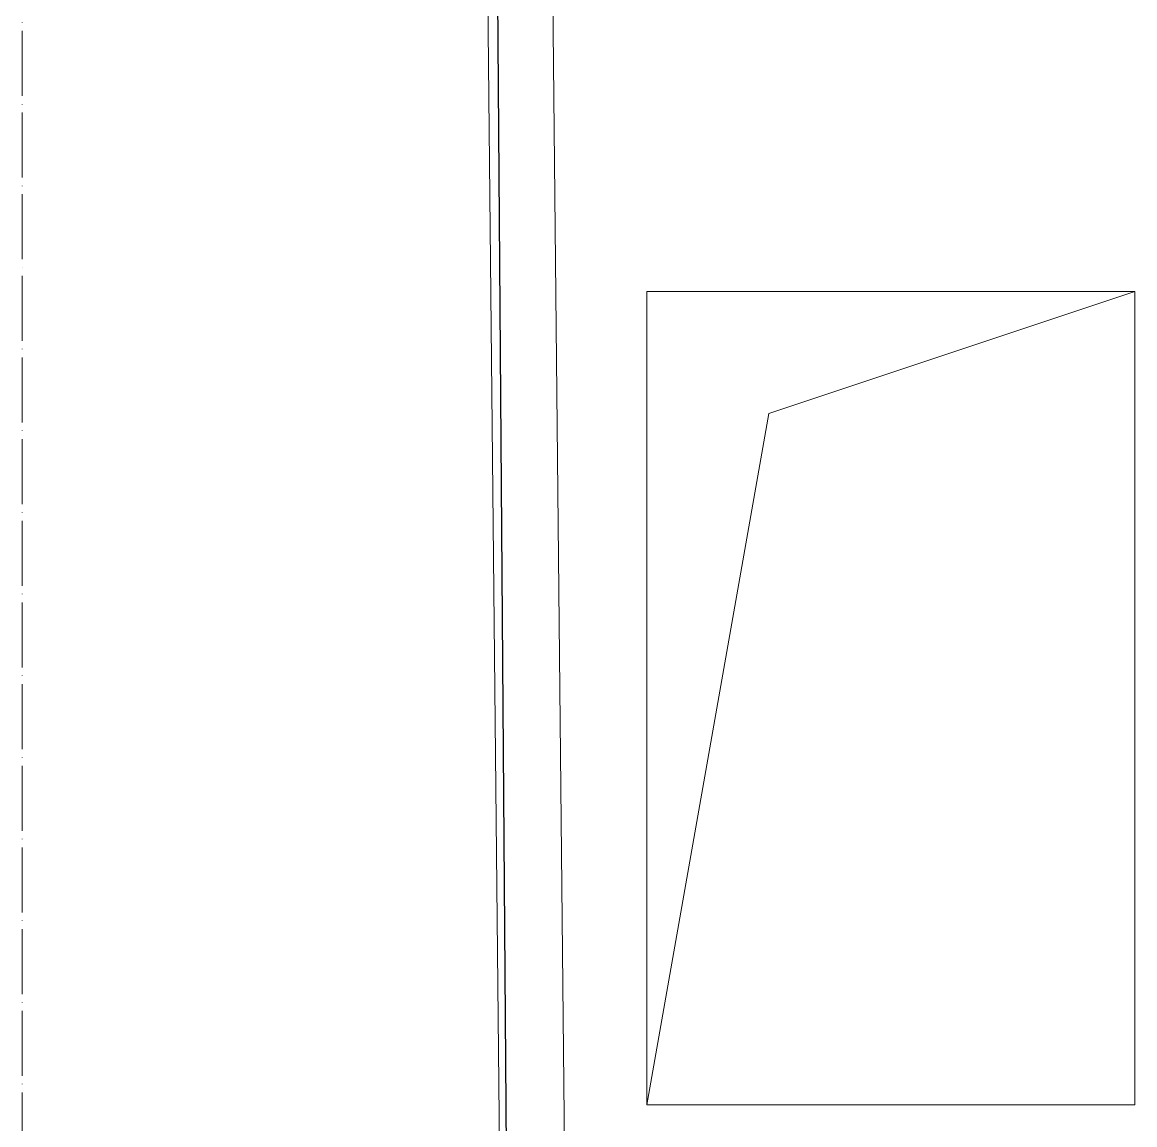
# Model space of a CAD drawing. Header units: millimetres. Extents: x -10438 to 68527, y -5058 to 44223.
# Drawn here: x 41849.6 to 42191.7, y 1248.7 to 1587.6 of the extents above; entities that cross this region are included whole.
import ezdxf

# ---------------------------------------------------------------- set-up
doc = ezdxf.new("R2010")
doc.units = ezdxf.units.MM
doc.linetypes.add('ADSK_Линия сетки', pattern=[25, 20, -2.5, 0, -2.5])
for name, color, linetype, lineweight in [('Обобщенные модели', 7, 'Continuous', 18), ('Оси', 7, 'Continuous', 9), ('Стены несущие', 7, 'Continuous', 30), ('Стены отделка', 7, 'Continuous', 30)]:
    doc.layers.add(name, color=color, linetype=linetype, lineweight=lineweight)

# ---------------------------------------------------------------- blocks, each defined once
blk = doc.blocks.new('GM_Отверстие прямоугольное _в плите_ - Отверстие-V2-План потолков 3-го этажа')
at = {"layer": 'Обобщенные модели'}
for p, q in [((-75, -125), (-75, 125)), ((-75, 125), (75, 125)), ((-75, -125), (-75, 125)), ((-75, 125), (75, 125)), ((-37.5, 87.5), (75, 125)), ((75, 125), (75, -125)), ((75, 125), (75, -125)), ((-75, -125), (-37.5, 87.5)), ((75, -125), (-75, -125)), ((75, -125), (-75, -125))]:
    blk.add_line(p, q, dxfattribs=at)

msp = doc.modelspace()

# ---------------------------------------------------------------- linework, layer by layer
at = {"layer": 'Оси', "linetype": 'ADSK_Линия сетки'}
msp.add_line((41849.565, -4258.205), (41849.565, 22151.608), dxfattribs=at)
at = {"layer": 'Стены несущие'}
msp.add_line((41989.598, 2398.232), (42004.832, 383.977), dxfattribs=at)
at = {"layer": 'Стены отделка', "lineweight": 9}
for p, q in [((41938.008, 8847.723), (42024.971, 404.183)), ((42004.972, 403.977), (41918.13, 8835.723))]:
    msp.add_line(p, q, dxfattribs=at)

# ---------------------------------------------------------------- block references
at = {"layer": 'Обобщенные модели'}
msp.add_blockref('GM_Отверстие прямоугольное _в плите_ - Отверстие-V2-План потолков 3-го этажа', (42116.682, 1379.866), dxfattribs=at)

doc.saveas('drawing.dxf')
